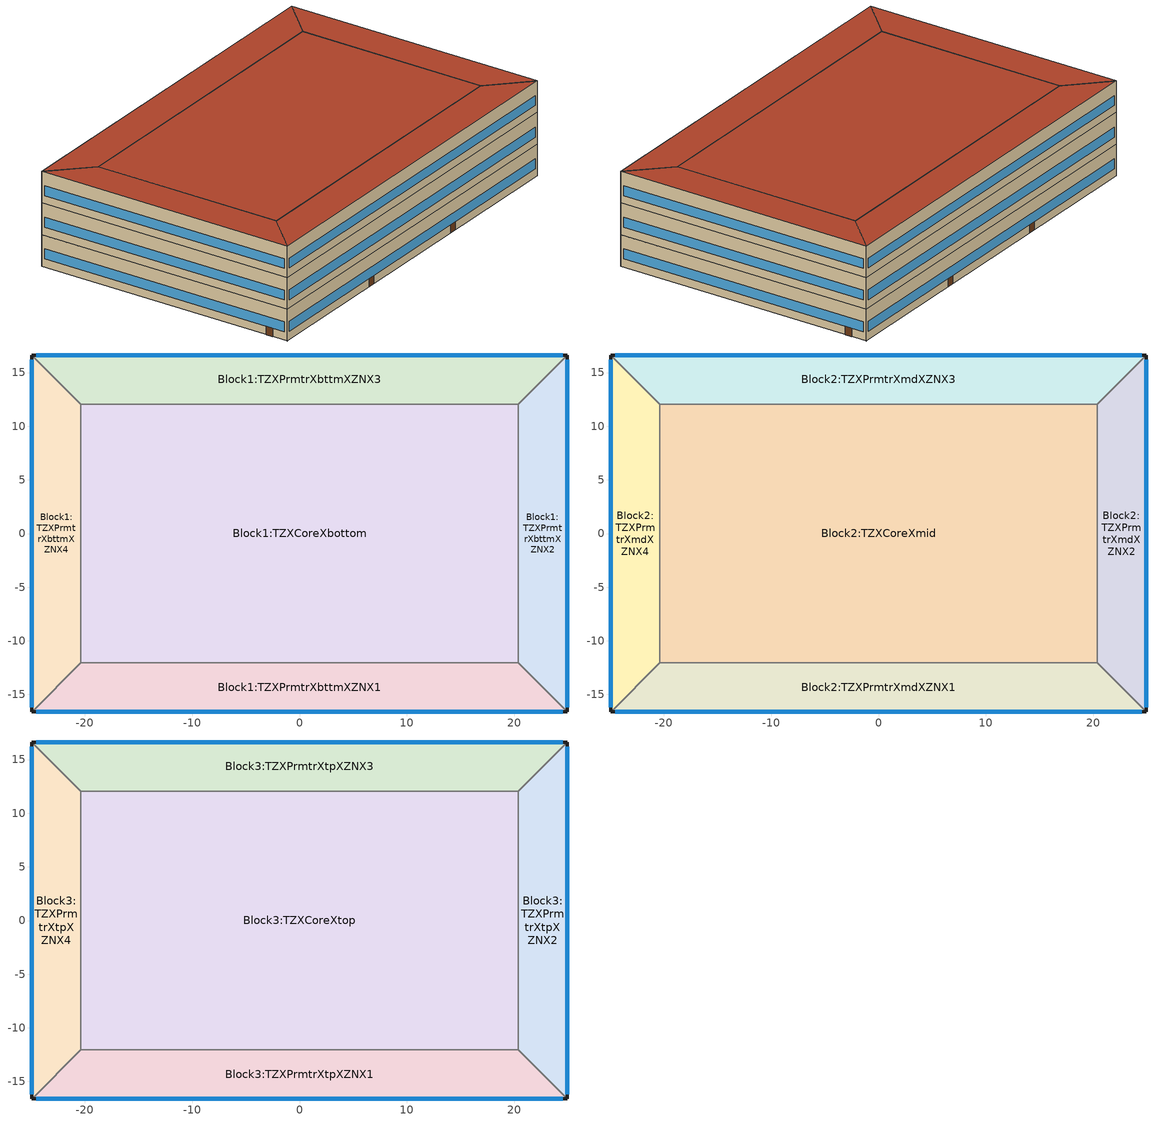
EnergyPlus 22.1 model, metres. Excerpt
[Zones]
Block1:TZXPrmtrXbttmXZNX4
 floor ground (Combined ground floor - Typical reference - Medium weight): -24.96,-16.64 -24.96,16.64 -20.38,12.06 -20.38,-12.06 z0
 wall outside (Wall - Typical reference - Medium weight): -24.96,16.64 -24.96,-16.64 z0:3.96
 wall to Block1:TZXPrmtrXbttmXZNX3 (Lightweight 2 x 25mm gypsum plasterboard with 100mm cavity): -20.38,12.06 -24.96,16.64 z0:3.96
 wall to Block1:TZXPrmtrXbttmXZNX1 (Lightweight 2 x 25mm gypsum plasterboard with 100mm cavity): -24.96,-16.64 -20.38,-12.06 z0:3.96
 wall to Block1:TZXCoreXbottom (Lightweight 2 x 25mm gypsum plasterboard with 100mm cavity): -20.38,-12.06 -20.38,12.06 z0:3.96
 window (Project external glazing - 1001): -24.96,16.2 -24.96,-16.2 z1.06:2.29
 door (Wooden door): -24.96,-13.76 -24.96,-14.66 z0:1.02
Block1:TZXPrmtrXbttmXZNX3
 floor ground (Combined ground floor - Typical reference - Medium weight): 24.96,16.64 20.38,12.06 -20.38,12.06 -24.96,16.64 z0
 wall outside (Wall - Typical reference - Medium weight): 24.96,16.64 -24.96,16.64 z0:3.96
 wall to Block1:TZXPrmtrXbttmXZNX2 (Lightweight 2 x 25mm gypsum plasterboard with 100mm cavity): 20.38,12.06 24.96,16.64 z0:3.96
 wall to Block1:TZXCoreXbottom (Lightweight 2 x 25mm gypsum plasterboard with 100mm cavity): -20.38,12.06 20.38,12.06 z0:3.96
 window (Project external glazing - 1001): 24.52,16.64 -24.52,16.64 z1.06:2.29
 door (Wooden door): -7.66,16.64 -8.56,16.64 / 8.56,16.64 7.66,16.64 z0:1.02
Block1:TZXPrmtrXbttmXZNX2
 floor ground (Combined ground floor - Typical reference - Medium weight): 24.96,-16.64 20.38,-12.06 20.38,12.06 24.96,16.64 z0
 wall outside (Wall - Typical reference - Medium weight): 24.96,-16.64 24.96,16.64 z0:3.96
 wall to Block1:TZXCoreXbottom (Lightweight 2 x 25mm gypsum plasterboard with 100mm cavity): 20.38,12.06 20.38,-12.06 z0:3.96
 wall to Block1:TZXPrmtrXbttmXZNX1 (Lightweight 2 x 25mm gypsum plasterboard with 100mm cavity): 20.38,-12.06 24.96,-16.64 z0:3.96
 window (Project external glazing - 1001): 24.96,-16.2 24.96,16.2 z1.06:2.29
 door (Wooden door): 24.96,13.76 24.96,14.66 z0:1.02
Block1:TZXPrmtrXbttmXZNX1
 floor ground (Combined ground floor - Typical reference - Medium weight): 24.96,-16.64 -24.96,-16.64 -20.38,-12.06 20.38,-12.06 z0
 wall outside (Wall - Typical reference - Medium weight): -24.96,-16.64 24.96,-16.64 z0:3.96
 wall to Block1:TZXCoreXbottom (Lightweight 2 x 25mm gypsum plasterboard with 100mm cavity): 20.38,-12.06 -20.38,-12.06 z0:3.96
 window (Project external glazing - 1001): -24.52,-16.64 24.52,-16.64 z1.06:2.29
 door (Wooden door): 7.66,-16.64 8.56,-16.64 / -8.56,-16.64 -7.66,-16.64 z0:1.02
Block1:TZXCoreXbottom
 floor ground (Combined ground floor - Typical reference - Medium weight): 20.38,-12.06 -20.38,-12.06 -20.38,12.06 20.38,12.06 z0
Block2:TZXPrmtrXmdXZNX4
 floor to Block1:TZXPrmtrXbttmXZNX4 (100mm concrete slab): -24.96,-16.64 -24.96,16.64 -20.38,12.06 -20.38,-12.06 z3.96
 wall outside (Wall - Typical reference - Medium weight): -24.96,16.64 -24.96,-16.64 z3.96:7.92
 wall to Block2:TZXPrmtrXmdXZNX3 (Lightweight 2 x 25mm gypsum plasterboard with 100mm cavity): -20.38,12.06 -24.96,16.64 z3.96:7.92
 wall to Block2:TZXPrmtrXmdXZNX1 (Lightweight 2 x 25mm gypsum plasterboard with 100mm cavity): -24.96,-16.64 -20.38,-12.06 z3.96:7.92
 wall to Block2:TZXCoreXmid (Lightweight 2 x 25mm gypsum plasterboard with 100mm cavity): -20.38,-12.06 -20.38,12.06 z3.96:7.92
 window (Project external glazing - 1001): -24.96,16.2 -24.96,-16.2 z5.02:6.25
Block2:TZXPrmtrXmdXZNX3
 floor to Block1:TZXPrmtrXbttmXZNX3 (100mm concrete slab): 24.96,16.64 20.38,12.06 -20.38,12.06 -24.96,16.64 z3.96
 wall outside (Wall - Typical reference - Medium weight): 24.96,16.64 -24.96,16.64 z3.96:7.92
 wall to Block2:TZXPrmtrXmdXZNX2 (Lightweight 2 x 25mm gypsum plasterboard with 100mm cavity): 20.38,12.06 24.96,16.64 z3.96:7.92
 wall to Block2:TZXCoreXmid (Lightweight 2 x 25mm gypsum plasterboard with 100mm cavity): -20.38,12.06 20.38,12.06 z3.96:7.92
 window (Project external glazing - 1001): 24.52,16.64 -24.52,16.64 z5.02:6.25
Block2:TZXPrmtrXmdXZNX1
 floor to Block1:TZXPrmtrXbttmXZNX1 (100mm concrete slab): 24.96,-16.64 -24.96,-16.64 -20.38,-12.06 20.38,-12.06 z3.96
 wall outside (Wall - Typical reference - Medium weight): -24.96,-16.64 24.96,-16.64 z3.96:7.92
 wall to Block2:TZXPrmtrXmdXZNX2 (Lightweight 2 x 25mm gypsum plasterboard with 100mm cavity_Rev): 24.96,-16.64 20.38,-12.06 z3.96:7.92
 wall to Block2:TZXCoreXmid (Lightweight 2 x 25mm gypsum plasterboard with 100mm cavity): 20.38,-12.06 -20.38,-12.06 z3.96:7.92
 window (Project external glazing - 1001): -24.52,-16.64 24.52,-16.64 z5.02:6.25
Block2:TZXCoreXmid
 floor to Block1:TZXCoreXbottom (100mm concrete slab): 20.38,-12.06 -20.38,-12.06 -20.38,12.06 20.38,12.06 z3.96
 wall to Block2:TZXPrmtrXmdXZNX2 (Lightweight 2 x 25mm gypsum plasterboard with 100mm cavity_Rev): 20.38,-12.06 20.38,12.06 z3.96:7.92
Block2:TZXPrmtrXmdXZNX2
 floor to Block1:TZXPrmtrXbttmXZNX2 (100mm concrete slab): 24.96,-16.64 20.38,-12.06 20.38,12.06 24.96,16.64 z3.96
 wall outside (Wall - Typical reference - Medium weight): 24.96,-16.64 24.96,16.64 z3.96:7.92
 window (Project external glazing - 1001): 24.96,-16.2 24.96,16.2 z5.02:6.25
Block3:TZXPrmtrXtpXZNX4
 floor to Block2:TZXPrmtrXmdXZNX4 (100mm concrete slab_Reversed_Rev): -24.96,-16.64 -24.96,16.64 -20.38,12.06 -20.38,-12.06 z7.92
 wall outside (Wall - Typical reference - Medium weight): -24.96,16.64 -24.96,-16.64 z7.92:11.89
 wall to Block3:TZXPrmtrXtpXZNX3 (Lightweight 2 x 25mm gypsum plasterboard with 100mm cavity): -20.38,12.06 -24.96,16.64 z7.92:11.89
 wall to Block3:TZXPrmtrXtpXZNX1 (Lightweight 2 x 25mm gypsum plasterboard with 100mm cavity): -24.96,-16.64 -20.38,-12.06 z7.92:11.89
 wall to Block3:TZXCoreXtop (Lightweight 2 x 25mm gypsum plasterboard with 100mm cavity): -20.38,-12.06 -20.38,12.06 z7.92:11.89
 window (Project external glazing - 1001): -24.96,16.2 -24.96,-16.2 z8.99:10.21
 roof outside (Combined flat roof - Typical reference - Medium weight): -24.96,-16.64 -20.38,-12.06 -20.38,12.06 -24.96,16.64 z11.89
Block3:TZXPrmtrXtpXZNX3
 floor to Block2:TZXPrmtrXmdXZNX3 (100mm concrete slab_Reversed_Rev): 24.96,16.64 20.38,12.06 -20.38,12.06 -24.96,16.64 z7.92
 wall outside (Wall - Typical reference - Medium weight): 24.96,16.64 -24.96,16.64 z7.92:11.89
 wall to Block3:TZXPrmtrXtpXZNX2 (Lightweight 2 x 25mm gypsum plasterboard with 100mm cavity): 20.38,12.06 24.96,16.64 z7.92:11.89
 wall to Block3:TZXCoreXtop (Lightweight 2 x 25mm gypsum plasterboard with 100mm cavity): -20.38,12.06 20.38,12.06 z7.92:11.89
 window (Project external glazing - 1001): 24.52,16.64 -24.52,16.64 z8.99:10.21
 roof outside (Combined flat roof - Typical reference - Medium weight): -20.38,12.06 20.38,12.06 24.96,16.64 -24.96,16.64 z11.89
Block3:TZXPrmtrXtpXZNX2
 floor to Block2:TZXPrmtrXmdXZNX2 (100mm concrete slab_Reversed_Rev): 24.96,-16.64 20.38,-12.06 20.38,12.06 24.96,16.64 z7.92
 wall outside (Wall - Typical reference - Medium weight): 24.96,-16.64 24.96,16.64 z7.92:11.89
 wall to Block3:TZXCoreXtop (Lightweight 2 x 25mm gypsum plasterboard with 100mm cavity): 20.38,12.06 20.38,-12.06 z7.92:11.89
 wall to Block3:TZXPrmtrXtpXZNX1 (Lightweight 2 x 25mm gypsum plasterboard with 100mm cavity): 20.38,-12.06 24.96,-16.64 z7.92:11.89
 window (Project external glazing - 1001): 24.96,-16.2 24.96,16.2 z8.99:10.21
 roof outside (Combined flat roof - Typical reference - Medium weight): 20.38,-12.06 24.96,-16.64 24.96,16.64 20.38,12.06 z11.89
Block3:TZXPrmtrXtpXZNX1
 floor to Block2:TZXPrmtrXmdXZNX1 (100mm concrete slab_Reversed_Rev): 24.96,-16.64 -24.96,-16.64 -20.38,-12.06 20.38,-12.06 z7.92
 wall outside (Wall - Typical reference - Medium weight): -24.96,-16.64 24.96,-16.64 z7.92:11.89
 wall to Block3:TZXCoreXtop (Lightweight 2 x 25mm gypsum plasterboard with 100mm cavity): 20.38,-12.06 -20.38,-12.06 z7.92:11.89
 window (Project external glazing - 1001): -24.52,-16.64 24.52,-16.64 z8.99:10.21
 roof outside (Combined flat roof - Typical reference - Medium weight): -24.96,-16.64 24.96,-16.64 20.38,-12.06 -20.38,-12.06 z11.89
Block3:TZXCoreXtop
 floor to Block2:TZXCoreXmid (100mm concrete slab_Reversed_Rev): 20.38,-12.06 -20.38,-12.06 -20.38,12.06 20.38,12.06 z7.92
 roof outside (Combined flat roof - Typical reference - Medium weight): -20.38,-12.06 20.38,-12.06 20.38,12.06 -20.38,12.06 z11.89
[Site:Location]
Untitled (01-01:31-12)  (01-01:31-12): Latitude {deg}=45.22; Longitude {deg}=7.65; Time Zone {hr}=1; Elevation {m}=287
[Site:GroundTemperature:BuildingSurface]
18, 18, 18, 18, 18, 18, 18, 18, 18, 18, 18, 18
[Site:GroundTemperature:Deep]
14, 14, 14, 14, 14, 14, 14, 14, 14, 14, 14, 14
[Site:GroundTemperature:Shallow]
14, 14, 14, 14, 14, 14, 14, 14, 14, 14, 14, 14
[Site:GroundTemperature:FCfactorMethod]
1.99, 1.11, 2.67, 5.12, 11.52, 16.46, 19.79, 20.81, 19.08, 15.24, 10.12, 5.36
[Site:GroundReflectance]
0.2, 0.2, 0.2, 0.2, 0.2, 0.2, 0.2, 0.2, 0.2, 0.2, 0.2, 0.2
[Site:GroundReflectance:SnowModifier]
2, 2
[SizingPeriod:DesignDay] Day of Month=15; Humidity Condition Type=WetBulb; Barometric Pressure {Pa}=97924.4; Rain Indicator=No; Snow Indicator=No
Name | Month | Day Type | Maximum Dry-Bulb Temperature {C} | Daily Dry-Bulb Temperature Range {deltaC} | Wetbulb or DewPoint at Maximum Dry-Bulb {C} | Wind Speed {m/s} | Wind Direction {deg} | Daylight Saving Time Indicator | Solar Model Indicator | Sky Clearness
Summer Design Day in Untitled (01-01:31-12) Jun | 6 | SummerDesignDay | 31.8 | 11.1 | 22.9 | 0 | 0 | Yes | ASHRAEClearSky | 0.98
Summer Design Day in Untitled (01-01:31-12) Jul | 7 | SummerDesignDay | 32.1 | 11 | 22.8 | 0 | 0 | Yes | ASHRAEClearSky | 0.98
Summer Design Day in Untitled (01-01:31-12) Aug | 8 | SummerDesignDay | 32.8 | 11.5 | 23.5 | 0 | 0 | Yes | ASHRAEClearSky | 0.98
Summer Design Day in Untitled (01-01:31-12) Sep | 9 | SummerDesignDay | 29 | 11.5 | 20.2 | 0 | 0 | Yes | ASHRAEClearSky | 0.98
Winter Design Day in Untitled (01-01:31-12) | 1 | WinterDesignDay | -5.9 | 0 | -5.9 | 0.6 | 300 | No |  | 0
[Building]
Building: North Axis {deg}=0; Terrain=Suburbs; Loads Convergence Tolerance Value {W}=.04; Temperature Convergence Tolerance Value {deltaC}=.4; Solar Distribution=FullExterior; Maximum Number of Warmup Days=25; Minimum Number of Warmup Days=6
[Material:NoMass] Roughness=Rough; Thermal Absorptance=0.9; Solar Absorptance=0.7; Visible Absorptance=0.7
Name | Thermal Resistance {m2-K/W}
5_RVAL_2; 6_RVAL_2 | .15
9_RVAL_3 | .18
[Construction]
100mm concrete slab; 100mm concrete slab_Reversed_Rev: Cast Concrete (Dense)_.1
Lightweight 2 x 25mm gypsum plasterboard with 100mm cavity: Gypsum Plasterboard_.025, 5_RVAL_2, Gypsum Plasterboard_.025
Lightweight 2 x 25mm gypsum plasterboard with 100mm cavity_Rev: Gypsum Plasterboard_.025, 6_RVAL_2, Gypsum Plasterboard_.025
Wall - Typical reference - Medium weight: Brickwork Outer_.1, XPS Extruded Polystyrene  - CO2 Blowing_.0792, Concrete Block (Medium)_.1, Gypsum Plastering_.013
Combined flat roof - Typical reference - Medium weight: Asphalt 1_.01, MW Glass Wool (rolls)_.1, 9_RVAL_3, Plasterboard_.013
Combined ground floor - Typical reference - Medium weight: Urea Formaldehyde Foam_.1, Cast Concrete_.1, Floor/Roof Screed_.07, Timber Flooring_.03
Wooden door: Painted Oak_.035
Project external glazing - 1001: 38, 1002, 2
[WindowMaterial:Gas]
1002: Gas Type=Air; Thickness {m}=.013
[WindowMaterial:Glazing] Optical Data Type=SpectralAverage; Thickness {m}=.003; Infrared Transmittance at Normal Incidence=0; Front Side Infrared Hemispherical Emissivity=.84; Conductivity {W/m-K}=.9; Dirt Correction Factor for Solar and Visible Transmittance=1
Name | Solar Transmittance at Normal Incidence | Front Side Solar Reflectance at Normal Incidence | Back Side Solar Reflectance at Normal Incidence | Visible Transmittance at Normal Incidence | Front Side Visible Reflectance at Normal Incidence | Back Side Visible Reflectance at Normal Incidence | Back Side Infrared Hemispherical Emissivity
2 | .837 | .075 | .075 | .898 | .081 | .081 | .84
38 | .74 | .09 | .1 | .82 | .11 | .12 | .2
[Material] Roughness=Rough; Thermal Absorptance=0.9
Name | Thickness {m} | Conductivity {W/m-K} | Density {kg/m3} | Specific Heat {J/kg-K} | Solar Absorptance | Visible Absorptance
Cast Concrete (Dense)_.1 | .1 | 1.4 | 2100 | 840 | 0.6 | 0.6
Gypsum Plasterboard_.025 | .025 | 0.25 | 900 | 1000 | 0.5 | 0.5
Brickwork Outer_.1 | .1 | 0.84 | 1700 | 800 | 0.7 | 0.7
XPS Extruded Polystyrene  - CO2 Blowing_.0792 | .0792 | 0.034 | 35 | 1400 | 0.6 | 0.6
Concrete Block (Medium)_.1 | .1 | 0.51 | 1400 | 1000 | 0.6 | 0.6
Gypsum Plastering_.013 | .013 | 0.4 | 1000 | 1000 | 0.5 | 0.5
Asphalt 1_.01 | .01 | 0.7 | 2100 | 1000 | 0.85 | 0.9
MW Glass Wool (rolls)_.1 | .1 | 0.04 | 12 | 840 | 0.6 | 0.6
Plasterboard_.013 | .013 | 0.25 | 2800 | 896 | 0.5 | 0.5
Urea Formaldehyde Foam_.1 | .1 | 0.04 | 10 | 1400 | 0.6 | 0.6
Cast Concrete_.1 | .1 | 1.13 | 2000 | 1000 | 0.6 | 0.6
Floor/Roof Screed_.07 | .07 | 0.41 | 1200 | 840 | 0.73 | 0.73
Timber Flooring_.03 | .03 | 0.14 | 650 | 1200 | 0.78 | 0.78
Painted Oak_.035 | .035 | 0.19 | 700 | 2390 | 0.5 | 0.5
[Zone] Type=1; Multiplier=1; Zone Inside Convection Algorithm=TARP; Part of Total Floor Area=Yes
Name | Volume {m3} | Floor Area {m2}
Block2:TZXPrmtrXmdXZNX4; Block3:TZXPrmtrXtpXZNX4 | 459.2739 | 118.909
Block2:TZXPrmtrXmdXZNX3; Block2:TZXPrmtrXmdXZNX1; Block3:TZXPrmtrXtpXZNX3; Block3:TZXPrmtrXtpXZNX1 | 729.5469 | 188.8843
Block2:TZXPrmtrXmdXZNX2; Block3:TZXPrmtrXtpXZNX2 | 459.307 | 118.9175
Block2:TZXCoreXmid; Block3:TZXCoreXtop | 3761.3 | 973.8253
Block1:TZXPrmtrXbttmXZNX4 | 471.1648 | 118.909
Block1:TZXPrmtrXbttmXZNX3; Block1:TZXPrmtrXbttmXZNX1 | 748.4353 | 188.8843
Block1:TZXPrmtrXbttmXZNX2 | 471.1988 | 118.9175
Block1:TZXCoreXbottom | 3858.69 | 973.8253
[PEOPLE] Number of People Schedule=Office Single occ 16798-1; Number of People Calculation Method=People/Area; People per Floor Area {person/m2}=.0588; Fraction Radiant=.3; Sensible Heat Fraction=AutoCalculate; Carbon Dioxide Generation Rate {m3/s-W}=3.82e-08; Enable ASHRAE 55 Comfort Warnings=No; Mean Radiant Temperature Calculation Type=ZoneAveraged; Work Efficiency Schedule=Work efficiency; Clothing Insulation Calculation Method=ClothingInsulationSchedule; Air Velocity Schedule=Default Air Velocity for Comfort Calculations
Name | Zone or ZoneList or Space or SpaceList | Activity Level Schedule | Clothing Insulation Schedule
People Block2:TZXPrmtrXmdXZNX4 | Block2:TZXPrmtrXmdXZNX4 | Activity Schedule 364 | Clothing Schedule 364
People Block2:TZXPrmtrXmdXZNX3 | Block2:TZXPrmtrXmdXZNX3 | Activity Schedule 371 | Clothing Schedule 371
People Block2:TZXPrmtrXmdXZNX2 | Block2:TZXPrmtrXmdXZNX2 | Activity Schedule 378 | Clothing Schedule 378
People Block2:TZXPrmtrXmdXZNX1 | Block2:TZXPrmtrXmdXZNX1 | Activity Schedule 385 | Clothing Schedule 385
People Block2:TZXCoreXmid | Block2:TZXCoreXmid | Activity Schedule 392 | Clothing Schedule 392
People Block3:TZXPrmtrXtpXZNX4 | Block3:TZXPrmtrXtpXZNX4 | Activity Schedule 622 | Clothing Schedule 622
People Block3:TZXPrmtrXtpXZNX3 | Block3:TZXPrmtrXtpXZNX3 | Activity Schedule 629 | Clothing Schedule 629
People Block3:TZXPrmtrXtpXZNX2 | Block3:TZXPrmtrXtpXZNX2 | Activity Schedule 636 | Clothing Schedule 636
People Block3:TZXPrmtrXtpXZNX1 | Block3:TZXPrmtrXtpXZNX1 | Activity Schedule 643 | Clothing Schedule 643
People Block3:TZXCoreXtop | Block3:TZXCoreXtop | Activity Schedule 650 | Clothing Schedule 650
People Block1:TZXPrmtrXbttmXZNX4 | Block1:TZXPrmtrXbttmXZNX4 | Activity Schedule 778 | Clothing Schedule 778
People Block1:TZXPrmtrXbttmXZNX3 | Block1:TZXPrmtrXbttmXZNX3 | Activity Schedule 785 | Clothing Schedule 785
People Block1:TZXPrmtrXbttmXZNX2 | Block1:TZXPrmtrXbttmXZNX2 | Activity Schedule 792 | Clothing Schedule 792
People Block1:TZXPrmtrXbttmXZNX1 | Block1:TZXPrmtrXbttmXZNX1 | Activity Schedule 799 | Clothing Schedule 799
People Block1:TZXCoreXbottom | Block1:TZXCoreXbottom | Activity Schedule 806 | Clothing Schedule 806
[Lights] Schedule=Office Single occ 16798-1; Design Level Calculation Method=Watts/Area; Watts per Zone Floor Area {W/m2}=25; Return Air Fraction=0; Fraction Radiant=.42; Fraction Visible=.18; Fraction Replaceable=1
Name | Zone or ZoneList or Space or SpaceList
Block2:TZXPrmtrXmdXZNX4 General lighting | Block2:TZXPrmtrXmdXZNX4
Block2:TZXPrmtrXmdXZNX3 General lighting | Block2:TZXPrmtrXmdXZNX3
Block2:TZXPrmtrXmdXZNX2 General lighting | Block2:TZXPrmtrXmdXZNX2
Block2:TZXPrmtrXmdXZNX1 General lighting | Block2:TZXPrmtrXmdXZNX1
Block2:TZXCoreXmid General lighting | Block2:TZXCoreXmid
Block3:TZXPrmtrXtpXZNX4 General lighting | Block3:TZXPrmtrXtpXZNX4
Block3:TZXPrmtrXtpXZNX3 General lighting | Block3:TZXPrmtrXtpXZNX3
Block3:TZXPrmtrXtpXZNX2 General lighting | Block3:TZXPrmtrXtpXZNX2
Block3:TZXPrmtrXtpXZNX1 General lighting | Block3:TZXPrmtrXtpXZNX1
Block3:TZXCoreXtop General lighting | Block3:TZXCoreXtop
Block1:TZXPrmtrXbttmXZNX4 General lighting | Block1:TZXPrmtrXbttmXZNX4
Block1:TZXPrmtrXbttmXZNX3 General lighting | Block1:TZXPrmtrXbttmXZNX3
Block1:TZXPrmtrXbttmXZNX2 General lighting | Block1:TZXPrmtrXbttmXZNX2
Block1:TZXPrmtrXbttmXZNX1 General lighting | Block1:TZXPrmtrXbttmXZNX1
Block1:TZXCoreXbottom General lighting | Block1:TZXCoreXbottom
[OtherEquipment] Fuel Type=Electricity; Schedule=Office Single occ 16798-1; Design Level Calculation Method=Watts/Area; Power per Zone Floor Area {W/m2}=12; Fraction Latent=0; Fraction Radiant=.2; Fraction Lost=0; Carbon Dioxide Generation Rate {m3/s-W}=0
Name | Zone or ZoneList or Space or SpaceList
Block2:TZXPrmtrXmdXZNX4 Equipment gain | Block2:TZXPrmtrXmdXZNX4
Block2:TZXPrmtrXmdXZNX3 Equipment gain | Block2:TZXPrmtrXmdXZNX3
Block2:TZXPrmtrXmdXZNX2 Equipment gain | Block2:TZXPrmtrXmdXZNX2
Block2:TZXPrmtrXmdXZNX1 Equipment gain | Block2:TZXPrmtrXmdXZNX1
Block2:TZXCoreXmid Equipment gain | Block2:TZXCoreXmid
Block3:TZXPrmtrXtpXZNX4 Equipment gain | Block3:TZXPrmtrXtpXZNX4
Block3:TZXPrmtrXtpXZNX3 Equipment gain | Block3:TZXPrmtrXtpXZNX3
Block3:TZXPrmtrXtpXZNX2 Equipment gain | Block3:TZXPrmtrXtpXZNX2
Block3:TZXPrmtrXtpXZNX1 Equipment gain | Block3:TZXPrmtrXtpXZNX1
Block3:TZXCoreXtop Equipment gain | Block3:TZXCoreXtop
Block1:TZXPrmtrXbttmXZNX4 Equipment gain | Block1:TZXPrmtrXbttmXZNX4
Block1:TZXPrmtrXbttmXZNX3 Equipment gain | Block1:TZXPrmtrXbttmXZNX3
Block1:TZXPrmtrXbttmXZNX2 Equipment gain | Block1:TZXPrmtrXbttmXZNX2
Block1:TZXPrmtrXbttmXZNX1 Equipment gain | Block1:TZXPrmtrXbttmXZNX1
Block1:TZXCoreXbottom Equipment gain | Block1:TZXCoreXbottom
[WaterUse:Equipment] Flow Rate Fraction Schedule=Office_OpenOff_Occ
Name | Peak Flow Rate {m3/s} | Target Temperature Schedule | Hot Water Supply Temperature Schedule | Cold Water Supply Temperature Schedule | Zone
DHW Block2:TZXPrmtrXmdXZNX4 | 7.34006e-07 | DHW Supply Temperature Block2:TZXPrmtrXmdXZNX4 | DHW Supply Temperature Block2:TZXPrmtrXmdXZNX4 | DHW Mains Temperature Block2:TZXPrmtrXmdXZNX4 | Block2:TZXPrmtrXmdXZNX4
DHW Block2:TZXPrmtrXmdXZNX3 | 1.16595e-06 | DHW Supply Temperature Block2:TZXPrmtrXmdXZNX3 | DHW Supply Temperature Block2:TZXPrmtrXmdXZNX3 | DHW Mains Temperature Block2:TZXPrmtrXmdXZNX3 | Block2:TZXPrmtrXmdXZNX3
DHW Block2:TZXPrmtrXmdXZNX2 | 7.34059e-07 | DHW Supply Temperature Block2:TZXPrmtrXmdXZNX2 | DHW Supply Temperature Block2:TZXPrmtrXmdXZNX2 | DHW Mains Temperature Block2:TZXPrmtrXmdXZNX2 | Block2:TZXPrmtrXmdXZNX2
DHW Block2:TZXPrmtrXmdXZNX1 | 1.16595e-06 | DHW Supply Temperature Block2:TZXPrmtrXmdXZNX1 | DHW Supply Temperature Block2:TZXPrmtrXmdXZNX1 | DHW Mains Temperature Block2:TZXPrmtrXmdXZNX1 | Block2:TZXPrmtrXmdXZNX1
DHW Block2:TZXCoreXmid | 6.01127e-06 | DHW Supply Temperature Block2:TZXCoreXmid | DHW Supply Temperature Block2:TZXCoreXmid | DHW Mains Temperature Block2:TZXCoreXmid | Block2:TZXCoreXmid
DHW Block3:TZXPrmtrXtpXZNX4 | 7.34006e-07 | DHW Supply Temperature Block3:TZXPrmtrXtpXZNX4 | DHW Supply Temperature Block3:TZXPrmtrXtpXZNX4 | DHW Mains Temperature Block3:TZXPrmtrXtpXZNX4 | Block3:TZXPrmtrXtpXZNX4
DHW Block3:TZXPrmtrXtpXZNX3 | 1.16595e-06 | DHW Supply Temperature Block3:TZXPrmtrXtpXZNX3 | DHW Supply Temperature Block3:TZXPrmtrXtpXZNX3 | DHW Mains Temperature Block3:TZXPrmtrXtpXZNX3 | Block3:TZXPrmtrXtpXZNX3
DHW Block3:TZXPrmtrXtpXZNX2 | 7.34059e-07 | DHW Supply Temperature Block3:TZXPrmtrXtpXZNX2 | DHW Supply Temperature Block3:TZXPrmtrXtpXZNX2 | DHW Mains Temperature Block3:TZXPrmtrXtpXZNX2 | Block3:TZXPrmtrXtpXZNX2
DHW Block3:TZXPrmtrXtpXZNX1 | 1.16595e-06 | DHW Supply Temperature Block3:TZXPrmtrXtpXZNX1 | DHW Supply Temperature Block3:TZXPrmtrXtpXZNX1 | DHW Mains Temperature Block3:TZXPrmtrXtpXZNX1 | Block3:TZXPrmtrXtpXZNX1
DHW Block3:TZXCoreXtop | 6.01127e-06 | DHW Supply Temperature Block3:TZXCoreXtop | DHW Supply Temperature Block3:TZXCoreXtop | DHW Mains Temperature Block3:TZXCoreXtop | Block3:TZXCoreXtop
DHW Block1:TZXPrmtrXbttmXZNX4 | 7.34006e-07 | DHW Supply Temperature Block1:TZXPrmtrXbttmXZNX4 | DHW Supply Temperature Block1:TZXPrmtrXbttmXZNX4 | DHW Mains Temperature Block1:TZXPrmtrXbttmXZNX4 | Block1:TZXPrmtrXbttmXZNX4
DHW Block1:TZXPrmtrXbttmXZNX3 | 1.16595e-06 | DHW Supply Temperature Block1:TZXPrmtrXbttmXZNX3 | DHW Supply Temperature Block1:TZXPrmtrXbttmXZNX3 | DHW Mains Temperature Block1:TZXPrmtrXbttmXZNX3 | Block1:TZXPrmtrXbttmXZNX3
DHW Block1:TZXPrmtrXbttmXZNX2 | 7.34059e-07 | DHW Supply Temperature Block1:TZXPrmtrXbttmXZNX2 | DHW Supply Temperature Block1:TZXPrmtrXbttmXZNX2 | DHW Mains Temperature Block1:TZXPrmtrXbttmXZNX2 | Block1:TZXPrmtrXbttmXZNX2
DHW Block1:TZXPrmtrXbttmXZNX1 | 1.16595e-06 | DHW Supply Temperature Block1:TZXPrmtrXbttmXZNX1 | DHW Supply Temperature Block1:TZXPrmtrXbttmXZNX1 | DHW Mains Temperature Block1:TZXPrmtrXbttmXZNX1 | Block1:TZXPrmtrXbttmXZNX1
DHW Block1:TZXCoreXbottom | 6.01127e-06 | DHW Supply Temperature Block1:TZXCoreXbottom | DHW Supply Temperature Block1:TZXCoreXbottom | DHW Mains Temperature Block1:TZXCoreXbottom | Block1:TZXCoreXbottom
[Daylighting:Controls] Daylighting Method=SplitFlux; Availability Schedule=On; Lighting Control Type=Continuous; Minimum Input Power Fraction for Continuous or ContinuousOff Dimming Control=0.1; Minimum Light Output Fraction for Continuous or ContinuousOff Dimming Control=0.1; Number of Stepped Control Steps=1; Probability Lighting will be Reset When Needed in Manual Stepped Control=1; Glare Calculation Azimuth Angle of View Direction Clockwise from Zone y-Axis {deg}=0; Maximum Allowable Discomfort Glare Index=22; DElight Gridding Resolution {m2}=1; Fraction of Lights Controlled by Reference Point 1=1; Illuminance Setpoint at Reference Point 1 {lux}=500
Name | Zone or Space | Glare Calculation Daylighting Reference Point | Daylighting Reference Point 1
Block2:TZXPrmtrXmdXZNX4 | Block2:TZXPrmtrXmdXZNX4 | Block2:TZXPrmtrXmdXZNX4 Ref Point 1 | Block2:TZXPrmtrXmdXZNX4 Ref Point 1
Block2:TZXPrmtrXmdXZNX3 | Block2:TZXPrmtrXmdXZNX3 | Block2:TZXPrmtrXmdXZNX3 Ref Point 1 | Block2:TZXPrmtrXmdXZNX3 Ref Point 1
Block2:TZXPrmtrXmdXZNX2 | Block2:TZXPrmtrXmdXZNX2 | Block2:TZXPrmtrXmdXZNX2 Ref Point 1 | Block2:TZXPrmtrXmdXZNX2 Ref Point 1
Block2:TZXPrmtrXmdXZNX1 | Block2:TZXPrmtrXmdXZNX1 | Block2:TZXPrmtrXmdXZNX1 Ref Point 1 | Block2:TZXPrmtrXmdXZNX1 Ref Point 1
Block2:TZXCoreXmid | Block2:TZXCoreXmid | Block2:TZXCoreXmid Ref Point 1 | Block2:TZXCoreXmid Ref Point 1
Block3:TZXPrmtrXtpXZNX4 | Block3:TZXPrmtrXtpXZNX4 | Block3:TZXPrmtrXtpXZNX4 Ref Point 1 | Block3:TZXPrmtrXtpXZNX4 Ref Point 1
Block3:TZXPrmtrXtpXZNX3 | Block3:TZXPrmtrXtpXZNX3 | Block3:TZXPrmtrXtpXZNX3 Ref Point 1 | Block3:TZXPrmtrXtpXZNX3 Ref Point 1
Block3:TZXPrmtrXtpXZNX2 | Block3:TZXPrmtrXtpXZNX2 | Block3:TZXPrmtrXtpXZNX2 Ref Point 1 | Block3:TZXPrmtrXtpXZNX2 Ref Point 1
Block3:TZXPrmtrXtpXZNX1 | Block3:TZXPrmtrXtpXZNX1 | Block3:TZXPrmtrXtpXZNX1 Ref Point 1 | Block3:TZXPrmtrXtpXZNX1 Ref Point 1
Block3:TZXCoreXtop | Block3:TZXCoreXtop | Block3:TZXCoreXtop Ref Point 1 | Block3:TZXCoreXtop Ref Point 1
Block1:TZXPrmtrXbttmXZNX4 | Block1:TZXPrmtrXbttmXZNX4 | Block1:TZXPrmtrXbttmXZNX4 Ref Point 1 | Block1:TZXPrmtrXbttmXZNX4 Ref Point 1
Block1:TZXPrmtrXbttmXZNX3 | Block1:TZXPrmtrXbttmXZNX3 | Block1:TZXPrmtrXbttmXZNX3 Ref Point 1 | Block1:TZXPrmtrXbttmXZNX3 Ref Point 1
Block1:TZXPrmtrXbttmXZNX2 | Block1:TZXPrmtrXbttmXZNX2 | Block1:TZXPrmtrXbttmXZNX2 Ref Point 1 | Block1:TZXPrmtrXbttmXZNX2 Ref Point 1
Block1:TZXPrmtrXbttmXZNX1 | Block1:TZXPrmtrXbttmXZNX1 | Block1:TZXPrmtrXbttmXZNX1 Ref Point 1 | Block1:TZXPrmtrXbttmXZNX1 Ref Point 1
Block1:TZXCoreXbottom | Block1:TZXCoreXbottom | Block1:TZXCoreXbottom Ref Point 1 | Block1:TZXCoreXbottom Ref Point 1
[ZoneInfiltration:DesignFlowRate] Schedule=On 24/7; Design Flow Rate Calculation Method=Flow/zone; Constant Term Coefficient=1; Temperature Term Coefficient=0; Velocity Term Coefficient=0; Velocity Squared Term Coefficient=0
Name | Zone or ZoneList | Design Flow Rate {m3/s}
Block2:TZXPrmtrXmdXZNX4 Infiltration | Block2:TZXPrmtrXmdXZNX4 | .089303
Block2:TZXPrmtrXmdXZNX3 Infiltration | Block2:TZXPrmtrXmdXZNX3 | .141856
Block2:TZXPrmtrXmdXZNX2 Infiltration | Block2:TZXPrmtrXmdXZNX2 | .08931
Block2:TZXPrmtrXmdXZNX1 Infiltration | Block2:TZXPrmtrXmdXZNX1 | .141856
Block2:TZXCoreXmid Infiltration | Block2:TZXCoreXmid | .731364
Block3:TZXPrmtrXtpXZNX4 Infiltration | Block3:TZXPrmtrXtpXZNX4 | .089303
Block3:TZXPrmtrXtpXZNX3 Infiltration | Block3:TZXPrmtrXtpXZNX3 | .141856
Block3:TZXPrmtrXtpXZNX2 Infiltration | Block3:TZXPrmtrXtpXZNX2 | .08931
Block3:TZXPrmtrXtpXZNX1 Infiltration | Block3:TZXPrmtrXtpXZNX1 | .141856
Block3:TZXCoreXtop Infiltration | Block3:TZXCoreXtop | .731364
Block1:TZXPrmtrXbttmXZNX4 Infiltration | Block1:TZXPrmtrXbttmXZNX4 | .091615
Block1:TZXPrmtrXbttmXZNX3 Infiltration | Block1:TZXPrmtrXbttmXZNX3 | .145529
Block1:TZXPrmtrXbttmXZNX2 Infiltration | Block1:TZXPrmtrXbttmXZNX2 | .091622
Block1:TZXPrmtrXbttmXZNX1 Infiltration | Block1:TZXPrmtrXbttmXZNX1 | .145529
Block1:TZXCoreXbottom Infiltration | Block1:TZXCoreXbottom | .7503
[ZoneVentilation:DesignFlowRate] Schedule=Office Single ventilation 16798-1; Design Flow Rate Calculation Method=Flow/zone; Ventilation Type=NATURAL; Fan Pressure Rise {Pa}=0; Fan Total Efficiency=1; Constant Term Coefficient=1; Temperature Term Coefficient=0; Velocity Term Coefficient=0; Velocity Squared Term Coefficient=0; Minimum Indoor Temperature {C}=20; Maximum Indoor Temperature {C}=100; Delta Temperature {deltaC}=2; Minimum Outdoor Temperature {C}=-100; Maximum Outdoor Temperature {C}=100; Maximum Wind Speed {m/s}=40
Name | Zone or ZoneList | Design Flow Rate {m3/s}
Block2:TZXPrmtrXmdXZNX4 Nat Vent | Block2:TZXPrmtrXmdXZNX4 | .63788
Block2:TZXPrmtrXmdXZNX3 Nat Vent | Block2:TZXPrmtrXmdXZNX3 | 1.01326
Block2:TZXPrmtrXmdXZNX2 Nat Vent | Block2:TZXPrmtrXmdXZNX2 | .637926
Block2:TZXPrmtrXmdXZNX1 Nat Vent | Block2:TZXPrmtrXmdXZNX1 | 1.01326
Block2:TZXCoreXmid Nat Vent | Block2:TZXCoreXmid | 5.224032
Block3:TZXPrmtrXtpXZNX4 Nat Vent | Block3:TZXPrmtrXtpXZNX4 | .63788
Block3:TZXPrmtrXtpXZNX3 Nat Vent | Block3:TZXPrmtrXtpXZNX3 | 1.01326
Block3:TZXPrmtrXtpXZNX2 Nat Vent | Block3:TZXPrmtrXtpXZNX2 | .637926
Block3:TZXPrmtrXtpXZNX1 Nat Vent | Block3:TZXPrmtrXtpXZNX1 | 1.01326
Block3:TZXCoreXtop Nat Vent | Block3:TZXCoreXtop | 5.224032
Block1:TZXPrmtrXbttmXZNX4 Nat Vent | Block1:TZXPrmtrXbttmXZNX4 | .654396
Block1:TZXPrmtrXbttmXZNX3 Nat Vent | Block1:TZXPrmtrXbttmXZNX3 | 1.039493
Block1:TZXPrmtrXbttmXZNX2 Nat Vent | Block1:TZXPrmtrXbttmXZNX2 | .654443
Block1:TZXPrmtrXbttmXZNX1 Nat Vent | Block1:TZXPrmtrXbttmXZNX1 | 1.039493
Block1:TZXCoreXbottom Nat Vent | Block1:TZXCoreXbottom | 5.359285
[Sizing:Zone] Zone Cooling Design Supply Air Temperature Input Method=SupplyAirTemperature; Zone Cooling Design Supply Air Temperature {C}=12; Zone Cooling Design Supply Air Temperature Difference {deltaC}=0; Zone Heating Design Supply Air Temperature Input Method=SupplyAirTemperature; Zone Heating Design Supply Air Temperature {C}=35; Zone Heating Design Supply Air Temperature Difference {deltaC}=0; Zone Cooling Design Supply Air Humidity Ratio {kgWater/kgDryAir}=0.0077; Zone Heating Design Supply Air Humidity Ratio {kgWater/kgDryAir}=0.0156; Zone Heating Sizing Factor=1.25; Zone Cooling Sizing Factor=1.15; Cooling Design Air Flow Method=DesignDay; Cooling Minimum Air Flow Fraction=0; Heating Design Air Flow Method=DesignDay; Account for Dedicated Outdoor Air System=No; Dedicated Outdoor Air System Control Strategy=NeutralSupplyAir; Dedicated Outdoor Air Low Setpoint Temperature for Design {C}=autosize; Dedicated Outdoor Air High Setpoint Temperature for Design {C}=autosize
Name | Design Specification Zone Air Distribution Object
Block2:TZXPrmtrXmdXZNX4 | Block2:TZXPrmtrXmdXZNX4
Block2:TZXPrmtrXmdXZNX3 | Block2:TZXPrmtrXmdXZNX3
Block2:TZXPrmtrXmdXZNX2 | Block2:TZXPrmtrXmdXZNX2
Block2:TZXPrmtrXmdXZNX1 | Block2:TZXPrmtrXmdXZNX1
Block2:TZXCoreXmid | Block2:TZXCoreXmid
Block3:TZXPrmtrXtpXZNX4 | Block3:TZXPrmtrXtpXZNX4
Block3:TZXPrmtrXtpXZNX3 | Block3:TZXPrmtrXtpXZNX3
Block3:TZXPrmtrXtpXZNX2 | Block3:TZXPrmtrXtpXZNX2
Block3:TZXPrmtrXtpXZNX1 | Block3:TZXPrmtrXtpXZNX1
Block3:TZXCoreXtop | Block3:TZXCoreXtop
Block1:TZXPrmtrXbttmXZNX4 | Block1:TZXPrmtrXbttmXZNX4
Block1:TZXPrmtrXbttmXZNX3 | Block1:TZXPrmtrXbttmXZNX3
Block1:TZXPrmtrXbttmXZNX2 | Block1:TZXPrmtrXbttmXZNX2
Block1:TZXPrmtrXbttmXZNX1 | Block1:TZXPrmtrXbttmXZNX1
Block1:TZXCoreXbottom | Block1:TZXCoreXbottom
[DesignSpecification:ZoneAirDistribution] Zone Air Distribution Effectiveness in Cooling Mode=1; Zone Air Distribution Effectiveness in Heating Mode=1
Block2:TZXPrmtrXmdXZNX4; Block2:TZXPrmtrXmdXZNX3; Block2:TZXPrmtrXmdXZNX2; Block2:TZXPrmtrXmdXZNX1; Block2:TZXCoreXmid; Block3:TZXPrmtrXtpXZNX4; Block3:TZXPrmtrXtpXZNX3; Block3:TZXPrmtrXtpXZNX2; Block3:TZXPrmtrXtpXZNX1; Block3:TZXCoreXtop; Block1:TZXPrmtrXbttmXZNX4; Block1:TZXPrmtrXbttmXZNX3; Block1:TZXPrmtrXbttmXZNX2; Block1:TZXPrmtrXbttmXZNX1; Block1:TZXCoreXbottom
[ZoneControl:Thermostat] Control Type Schedule=Zone Control Type Sched
Name | Zone or ZoneList | Control 1
Block2:TZXPrmtrXmdXZNX4 Thermostat | Block2:TZXPrmtrXmdXZNX4 | Dual Setpoint - Zone Block2:TZXPrmtrXmdXZNX4
Block2:TZXPrmtrXmdXZNX3 Thermostat | Block2:TZXPrmtrXmdXZNX3 | Dual Setpoint - Zone Block2:TZXPrmtrXmdXZNX3
Block2:TZXPrmtrXmdXZNX2 Thermostat | Block2:TZXPrmtrXmdXZNX2 | Dual Setpoint - Zone Block2:TZXPrmtrXmdXZNX2
Block2:TZXPrmtrXmdXZNX1 Thermostat | Block2:TZXPrmtrXmdXZNX1 | Dual Setpoint - Zone Block2:TZXPrmtrXmdXZNX1
Block2:TZXCoreXmid Thermostat | Block2:TZXCoreXmid | Dual Setpoint - Zone Block2:TZXCoreXmid
Block3:TZXPrmtrXtpXZNX4 Thermostat | Block3:TZXPrmtrXtpXZNX4 | Dual Setpoint - Zone Block3:TZXPrmtrXtpXZNX4
Block3:TZXPrmtrXtpXZNX3 Thermostat | Block3:TZXPrmtrXtpXZNX3 | Dual Setpoint - Zone Block3:TZXPrmtrXtpXZNX3
Block3:TZXPrmtrXtpXZNX2 Thermostat | Block3:TZXPrmtrXtpXZNX2 | Dual Setpoint - Zone Block3:TZXPrmtrXtpXZNX2
Block3:TZXPrmtrXtpXZNX1 Thermostat | Block3:TZXPrmtrXtpXZNX1 | Dual Setpoint - Zone Block3:TZXPrmtrXtpXZNX1
Block3:TZXCoreXtop Thermostat | Block3:TZXCoreXtop | Dual Setpoint - Zone Block3:TZXCoreXtop
Block1:TZXPrmtrXbttmXZNX4 Thermostat | Block1:TZXPrmtrXbttmXZNX4 | Dual Setpoint - Zone Block1:TZXPrmtrXbttmXZNX4
Block1:TZXPrmtrXbttmXZNX3 Thermostat | Block1:TZXPrmtrXbttmXZNX3 | Dual Setpoint - Zone Block1:TZXPrmtrXbttmXZNX3
Block1:TZXPrmtrXbttmXZNX2 Thermostat | Block1:TZXPrmtrXbttmXZNX2 | Dual Setpoint - Zone Block1:TZXPrmtrXbttmXZNX2
Block1:TZXPrmtrXbttmXZNX1 Thermostat | Block1:TZXPrmtrXbttmXZNX1 | Dual Setpoint - Zone Block1:TZXPrmtrXbttmXZNX1
Block1:TZXCoreXbottom Thermostat | Block1:TZXCoreXbottom | Dual Setpoint - Zone Block1:TZXCoreXbottom
[ThermostatSetpoint:DualSetpoint]
Name | Heating Setpoint Temperature Schedule | Cooling Setpoint Temperature Schedule
Dual Setpoint - Zone Block2:TZXPrmtrXmdXZNX4 | Block2:TZXPrmtrXmdXZNX4 Heating Setpoint Schedule | Block2:TZXPrmtrXmdXZNX4 Cooling SP Sch
Dual Setpoint - Zone Block2:TZXPrmtrXmdXZNX3 | Block2:TZXPrmtrXmdXZNX3 Heating Setpoint Schedule | Block2:TZXPrmtrXmdXZNX3 Cooling SP Sch
Dual Setpoint - Zone Block2:TZXPrmtrXmdXZNX2 | Block2:TZXPrmtrXmdXZNX2 Heating Setpoint Schedule | Block2:TZXPrmtrXmdXZNX2 Cooling SP Sch
Dual Setpoint - Zone Block2:TZXPrmtrXmdXZNX1 | Block2:TZXPrmtrXmdXZNX1 Heating Setpoint Schedule | Block2:TZXPrmtrXmdXZNX1 Cooling SP Sch
Dual Setpoint - Zone Block2:TZXCoreXmid | Block2:TZXCoreXmid Heating Setpoint Schedule | Block2:TZXCoreXmid Cooling SP Sch
Dual Setpoint - Zone Block3:TZXPrmtrXtpXZNX4 | Block3:TZXPrmtrXtpXZNX4 Heating Setpoint Schedule | Block3:TZXPrmtrXtpXZNX4 Cooling SP Sch
Dual Setpoint - Zone Block3:TZXPrmtrXtpXZNX3 | Block3:TZXPrmtrXtpXZNX3 Heating Setpoint Schedule | Block3:TZXPrmtrXtpXZNX3 Cooling SP Sch
Dual Setpoint - Zone Block3:TZXPrmtrXtpXZNX2 | Block3:TZXPrmtrXtpXZNX2 Heating Setpoint Schedule | Block3:TZXPrmtrXtpXZNX2 Cooling SP Sch
Dual Setpoint - Zone Block3:TZXPrmtrXtpXZNX1 | Block3:TZXPrmtrXtpXZNX1 Heating Setpoint Schedule | Block3:TZXPrmtrXtpXZNX1 Cooling SP Sch
Dual Setpoint - Zone Block3:TZXCoreXtop | Block3:TZXCoreXtop Heating Setpoint Schedule | Block3:TZXCoreXtop Cooling SP Sch
Dual Setpoint - Zone Block1:TZXPrmtrXbttmXZNX4 | Block1:TZXPrmtrXbttmXZNX4 Heating Setpoint Schedule | Block1:TZXPrmtrXbttmXZNX4 Cooling SP Sch
Dual Setpoint - Zone Block1:TZXPrmtrXbttmXZNX3 | Block1:TZXPrmtrXbttmXZNX3 Heating Setpoint Schedule | Block1:TZXPrmtrXbttmXZNX3 Cooling SP Sch
Dual Setpoint - Zone Block1:TZXPrmtrXbttmXZNX2 | Block1:TZXPrmtrXbttmXZNX2 Heating Setpoint Schedule | Block1:TZXPrmtrXbttmXZNX2 Cooling SP Sch
Dual Setpoint - Zone Block1:TZXPrmtrXbttmXZNX1 | Block1:TZXPrmtrXbttmXZNX1 Heating Setpoint Schedule | Block1:TZXPrmtrXbttmXZNX1 Cooling SP Sch
Dual Setpoint - Zone Block1:TZXCoreXbottom | Block1:TZXCoreXbottom Heating Setpoint Schedule | Block1:TZXCoreXbottom Cooling SP Sch
[Zone equipment]
Block2:TZXPrmtrXmdXZNX4: Block2:TZXPrmtrXmdXZNX4 Ideal Loads Air
Block2:TZXPrmtrXmdXZNX3: Block2:TZXPrmtrXmdXZNX3 Ideal Loads Air
Block2:TZXPrmtrXmdXZNX2: Block2:TZXPrmtrXmdXZNX2 Ideal Loads Air
Block2:TZXPrmtrXmdXZNX1: Block2:TZXPrmtrXmdXZNX1 Ideal Loads Air
Block2:TZXCoreXmid: Block2:TZXCoreXmid Ideal Loads Air
Block3:TZXPrmtrXtpXZNX4: Block3:TZXPrmtrXtpXZNX4 Ideal Loads Air
Block3:TZXPrmtrXtpXZNX3: Block3:TZXPrmtrXtpXZNX3 Ideal Loads Air
Block3:TZXPrmtrXtpXZNX2: Block3:TZXPrmtrXtpXZNX2 Ideal Loads Air
Block3:TZXPrmtrXtpXZNX1: Block3:TZXPrmtrXtpXZNX1 Ideal Loads Air
Block3:TZXCoreXtop: Block3:TZXCoreXtop Ideal Loads Air
Block1:TZXPrmtrXbttmXZNX4: Block1:TZXPrmtrXbttmXZNX4 Ideal Loads Air
Block1:TZXPrmtrXbttmXZNX3: Block1:TZXPrmtrXbttmXZNX3 Ideal Loads Air
Block1:TZXPrmtrXbttmXZNX2: Block1:TZXPrmtrXbttmXZNX2 Ideal Loads Air
Block1:TZXPrmtrXbttmXZNX1: Block1:TZXPrmtrXbttmXZNX1 Ideal Loads Air
Block1:TZXCoreXbottom: Block1:TZXCoreXbottom Ideal Loads Air
[ZoneHVAC:IdealLoadsAirSystem] Maximum Heating Supply Air Temperature {C}=35; Minimum Cooling Supply Air Temperature {C}=12; Maximum Heating Supply Air Humidity Ratio {kgWater/kgDryAir}=0.0156; Minimum Cooling Supply Air Humidity Ratio {kgWater/kgDryAir}=0.0077; Heating Limit=LimitCapacity; Maximum Heating Air Flow Rate {m3/s}=Autosize; Maximum Sensible Heating Capacity {W}=Autosize; Cooling Limit=LimitFlowRateAndCapacity; Maximum Total Cooling Capacity {W}=Autosize; Dehumidification Control Type=Humidistat; Humidification Control Type=Humidistat; Outdoor Air Economizer Type=DifferentialDryBulb; Heat Recovery Type=None
Name | Maximum Cooling Air Flow Rate {m3/s} | Heating Availability Schedule | Cooling Availability Schedule
Block2:TZXPrmtrXmdXZNX4 Ideal Loads Air | 1.913641 | Block2:TZXPrmtrXmdXZNX4 Heating Availability Sch | Block2:TZXPrmtrXmdXZNX4 Cooling Availability Sch
Block2:TZXPrmtrXmdXZNX3 Ideal Loads Air | 3.039779 | Block2:TZXPrmtrXmdXZNX3 Heating Availability Sch | Block2:TZXPrmtrXmdXZNX3 Cooling Availability Sch
Block2:TZXPrmtrXmdXZNX2 Ideal Loads Air | 1.913779 | Block2:TZXPrmtrXmdXZNX2 Heating Availability Sch | Block2:TZXPrmtrXmdXZNX2 Cooling Availability Sch
Block2:TZXPrmtrXmdXZNX1 Ideal Loads Air | 3.039779 | Block2:TZXPrmtrXmdXZNX1 Heating Availability Sch | Block2:TZXPrmtrXmdXZNX1 Cooling Availability Sch
Block2:TZXCoreXmid Ideal Loads Air | 15.6721 | Block2:TZXCoreXmid Heating Availability Sch | Block2:TZXCoreXmid Cooling Availability Sch
Block3:TZXPrmtrXtpXZNX4 Ideal Loads Air | 1.913641 | Block3:TZXPrmtrXtpXZNX4 Heating Availability Sch | Block3:TZXPrmtrXtpXZNX4 Cooling Availability Sch
Block3:TZXPrmtrXtpXZNX3 Ideal Loads Air | 3.039779 | Block3:TZXPrmtrXtpXZNX3 Heating Availability Sch | Block3:TZXPrmtrXtpXZNX3 Cooling Availability Sch
Block3:TZXPrmtrXtpXZNX2 Ideal Loads Air | 1.913779 | Block3:TZXPrmtrXtpXZNX2 Heating Availability Sch | Block3:TZXPrmtrXtpXZNX2 Cooling Availability Sch
Block3:TZXPrmtrXtpXZNX1 Ideal Loads Air | 3.039779 | Block3:TZXPrmtrXtpXZNX1 Heating Availability Sch | Block3:TZXPrmtrXtpXZNX1 Cooling Availability Sch
Block3:TZXCoreXtop Ideal Loads Air | 15.6721 | Block3:TZXCoreXtop Heating Availability Sch | Block3:TZXCoreXtop Cooling Availability Sch
Block1:TZXPrmtrXbttmXZNX4 Ideal Loads Air | 1.963187 | Block1:TZXPrmtrXbttmXZNX4 Heating Availability Sch | Block1:TZXPrmtrXbttmXZNX4 Cooling Availability Sch
Block1:TZXPrmtrXbttmXZNX3 Ideal Loads Air | 3.11848 | Block1:TZXPrmtrXbttmXZNX3 Heating Availability Sch | Block1:TZXPrmtrXbttmXZNX3 Cooling Availability Sch
Block1:TZXPrmtrXbttmXZNX2 Ideal Loads Air | 1.963328 | Block1:TZXPrmtrXbttmXZNX2 Heating Availability Sch | Block1:TZXPrmtrXbttmXZNX2 Cooling Availability Sch
Block1:TZXPrmtrXbttmXZNX1 Ideal Loads Air | 3.11848 | Block1:TZXPrmtrXbttmXZNX1 Heating Availability Sch | Block1:TZXPrmtrXbttmXZNX1 Cooling Availability Sch
Block1:TZXCoreXbottom Ideal Loads Air | 16.0779 | Block1:TZXCoreXbottom Heating Availability Sch | Block1:TZXCoreXbottom Cooling Availability Sch
[Schedule:Compact]
On; On 24/7: Through: 12/31, For: AllDays, Until: 24:00, 1
Work efficiency: Through: 12/31, For: AllDays, Until: 24:00, 0
Office_OpenOff_Occ: Through: 31 Dec, For: Weekdays SummerDesignDay, Until: 07:00, 0, Until: 08:00, 0.25, Until: 09:00, 0.5, Until: 12:00, 1, Until: 14:00, 0.75, Until: 17:00, 1, Until: 18:00, 0.5, Until: 19:00, 0.25, Until: 24:00, 0, For: Weekends, Until: 24:00, 0, For: Holidays, Until: 24:00, 0, For: WinterDesignDay AllOtherDays, Until: 24:00, 0
Default Air Velocity for Comfort Calculations: Through: 12/31, For: AllDays, Until: 24:00, 0.137
Office Single occ 16798-1: Through: 31 Dec, For: Weekdays, Until: 07:00, 0, Until: 08:00, 0.2, Until: 10:00, 0.6, Until: 12:00, 0.7, Until: 13:00, 0.4, Until: 14:00, 0.6, Until: 16:00, 0.7, Until: 17:00, 0.6, Until: 18:00, 0.2, Until: 24:00, 0, For: Weekends, Until: 24:00, 0, For: Holidays, Until: 24:00, 0, For: AllOtherDays, Until: 24:00, 0
Office Single ventilation 16798-1: Through: 30 Apr, For: Weekdays SummerDesignDay, Until: 24:00, 0, For: AllOtherDays, Until: 24:00, 0, Through: 30 Sep, For: Weekdays SummerDesignDay, Until: 07:00, 1, Until: 18:00, 0, Until: 24:00, 1, For: AllOtherDays, Until: 07:00, 1, Until: 18:00, 0, Until: 24:00, 1, Through: 31 Dec, For: Weekdays SummerDesignDay, Until: 24:00, 0, For: AllOtherDays, Until: 24:00, 0
Activity Schedule 364; Activity Schedule 371; Activity Schedule 378; Activity Schedule 385; Activity Schedule 392; Activity Schedule 622; Activity Schedule 629; Activity Schedule 636; Activity Schedule 643; Activity Schedule 650; Activity Schedule 778; Activity Schedule 785; Activity Schedule 792; Activity Schedule 799; Activity Schedule 806: Through: 12/31, For: AllDays, Until: 24:00, 110.7
Clothing Schedule 364; Clothing Schedule 371; Clothing Schedule 378; Clothing Schedule 385; Clothing Schedule 392; Clothing Schedule 622; Clothing Schedule 629; Clothing Schedule 636; Clothing Schedule 643; Clothing Schedule 650; Clothing Schedule 778; Clothing Schedule 785; Clothing Schedule 792; Clothing Schedule 799; Clothing Schedule 806: Through: 4/1, For: AllDays, Until: 24:00, 1, Through: 9/30, For: AllDays, Until: 24:00, .5, Through: 12/31, For: AllDays, Until: 24:00, 1
DHW Supply Temperature Block2:TZXPrmtrXmdXZNX4; DHW Supply Temperature Block2:TZXPrmtrXmdXZNX3; DHW Supply Temperature Block2:TZXPrmtrXmdXZNX2; DHW Supply Temperature Block2:TZXPrmtrXmdXZNX1; DHW Supply Temperature Block2:TZXCoreXmid; DHW Supply Temperature Block3:TZXPrmtrXtpXZNX4; DHW Supply Temperature Block3:TZXPrmtrXtpXZNX3; DHW Supply Temperature Block3:TZXPrmtrXtpXZNX2; DHW Supply Temperature Block3:TZXPrmtrXtpXZNX1; DHW Supply Temperature Block3:TZXCoreXtop; DHW Supply Temperature Block1:TZXPrmtrXbttmXZNX4; DHW Supply Temperature Block1:TZXPrmtrXbttmXZNX3; DHW Supply Temperature Block1:TZXPrmtrXbttmXZNX2; DHW Supply Temperature Block1:TZXPrmtrXbttmXZNX1; DHW Supply Temperature Block1:TZXCoreXbottom: Through: 12/31, For: AllDays, Until: 24:00, 65
DHW Mains Temperature Block2:TZXPrmtrXmdXZNX4; DHW Mains Temperature Block2:TZXPrmtrXmdXZNX3; DHW Mains Temperature Block2:TZXPrmtrXmdXZNX2; DHW Mains Temperature Block2:TZXPrmtrXmdXZNX1; DHW Mains Temperature Block2:TZXCoreXmid; DHW Mains Temperature Block3:TZXPrmtrXtpXZNX4; DHW Mains Temperature Block3:TZXPrmtrXtpXZNX3; DHW Mains Temperature Block3:TZXPrmtrXtpXZNX2; DHW Mains Temperature Block3:TZXPrmtrXtpXZNX1; DHW Mains Temperature Block3:TZXCoreXtop; DHW Mains Temperature Block1:TZXPrmtrXbttmXZNX4; DHW Mains Temperature Block1:TZXPrmtrXbttmXZNX3; DHW Mains Temperature Block1:TZXPrmtrXbttmXZNX2; DHW Mains Temperature Block1:TZXPrmtrXbttmXZNX1; DHW Mains Temperature Block1:TZXCoreXbottom: Through: 12/31, For: AllDays, Until: 24:00, 10
Block2:TZXPrmtrXmdXZNX4 Heating Setpoint Schedule; Block2:TZXPrmtrXmdXZNX3 Heating Setpoint Schedule; Block2:TZXPrmtrXmdXZNX2 Heating Setpoint Schedule; Block2:TZXPrmtrXmdXZNX1 Heating Setpoint Schedule; Block2:TZXCoreXmid Heating Setpoint Schedule; Block3:TZXPrmtrXtpXZNX4 Heating Setpoint Schedule; Block3:TZXPrmtrXtpXZNX3 Heating Setpoint Schedule; Block3:TZXPrmtrXtpXZNX2 Heating Setpoint Schedule; Block3:TZXPrmtrXtpXZNX1 Heating Setpoint Schedule; Block3:TZXCoreXtop Heating Setpoint Schedule; Block1:TZXPrmtrXbttmXZNX4 Heating Setpoint Schedule; Block1:TZXPrmtrXbttmXZNX3 Heating Setpoint Schedule; Block1:TZXPrmtrXbttmXZNX2 Heating Setpoint Schedule; Block1:TZXPrmtrXbttmXZNX1 Heating Setpoint Schedule; Block1:TZXCoreXbottom Heating Setpoint Schedule: Through: 31 Dec, For: Weekdays SummerDesignDay, Until: 07:00, 16, Until: 18:00, 20, Until: 24:00, 16, For: WinterDesignDay, Until: 24:00, 20, For: Weekends, Until: 24:00, 16, For: Holidays, Until: 24:00, 16, For: AllOtherDays, Until: 24:00, -50
Block2:TZXPrmtrXmdXZNX4 Heating Availability Sch; Block2:TZXPrmtrXmdXZNX3 Heating Availability Sch; Block2:TZXPrmtrXmdXZNX2 Heating Availability Sch; Block2:TZXPrmtrXmdXZNX1 Heating Availability Sch; Block2:TZXCoreXmid Heating Availability Sch; Block3:TZXPrmtrXtpXZNX4 Heating Availability Sch; Block3:TZXPrmtrXtpXZNX3 Heating Availability Sch; Block3:TZXPrmtrXtpXZNX2 Heating Availability Sch; Block3:TZXPrmtrXtpXZNX1 Heating Availability Sch; Block3:TZXCoreXtop Heating Availability Sch; Block1:TZXPrmtrXbttmXZNX4 Heating Availability Sch; Block1:TZXPrmtrXbttmXZNX3 Heating Availability Sch; Block1:TZXPrmtrXbttmXZNX2 Heating Availability Sch; Block1:TZXPrmtrXbttmXZNX1 Heating Availability Sch; Block1:TZXCoreXbottom Heating Availability Sch: Through: 31 Dec, For: Weekdays SummerDesignDay, Until: 07:00, 1, Until: 18:00, 1, Until: 24:00, 1, For: WinterDesignDay, Until: 24:00, 1, For: Weekends, Until: 24:00, 1, For: Holidays, Until: 24:00, 1, For: AllOtherDays, Until: 24:00, 0
Block2:TZXPrmtrXmdXZNX4 Cooling SP Sch; Block2:TZXPrmtrXmdXZNX3 Cooling SP Sch; Block2:TZXPrmtrXmdXZNX2 Cooling SP Sch; Block2:TZXPrmtrXmdXZNX1 Cooling SP Sch; Block2:TZXCoreXmid Cooling SP Sch; Block3:TZXPrmtrXtpXZNX4 Cooling SP Sch; Block3:TZXPrmtrXtpXZNX3 Cooling SP Sch; Block3:TZXPrmtrXtpXZNX2 Cooling SP Sch; Block3:TZXPrmtrXtpXZNX1 Cooling SP Sch; Block3:TZXCoreXtop Cooling SP Sch; Block1:TZXPrmtrXbttmXZNX4 Cooling SP Sch; Block1:TZXPrmtrXbttmXZNX3 Cooling SP Sch; Block1:TZXPrmtrXbttmXZNX2 Cooling SP Sch; Block1:TZXPrmtrXbttmXZNX1 Cooling SP Sch; Block1:TZXCoreXbottom Cooling SP Sch: Through: 31 Dec, For: Weekdays SummerDesignDay, Until: 07:00, 100, Until: 18:00, 26, Until: 24:00, 100, For: Weekends, Until: 24:00, 100, For: Holidays, Until: 24:00, 100, For: WinterDesignDay AllOtherDays, Until: 24:00, 100
Block2:TZXPrmtrXmdXZNX4 Cooling Availability Sch; Block2:TZXPrmtrXmdXZNX3 Cooling Availability Sch; Block2:TZXPrmtrXmdXZNX2 Cooling Availability Sch; Block2:TZXPrmtrXmdXZNX1 Cooling Availability Sch; Block2:TZXCoreXmid Cooling Availability Sch; Block3:TZXPrmtrXtpXZNX4 Cooling Availability Sch; Block3:TZXPrmtrXtpXZNX3 Cooling Availability Sch; Block3:TZXPrmtrXtpXZNX2 Cooling Availability Sch; Block3:TZXPrmtrXtpXZNX1 Cooling Availability Sch; Block3:TZXCoreXtop Cooling Availability Sch; Block1:TZXPrmtrXbttmXZNX4 Cooling Availability Sch; Block1:TZXPrmtrXbttmXZNX3 Cooling Availability Sch; Block1:TZXPrmtrXbttmXZNX2 Cooling Availability Sch; Block1:TZXPrmtrXbttmXZNX1 Cooling Availability Sch; Block1:TZXCoreXbottom Cooling Availability Sch: Through: 31 Dec, For: Weekdays SummerDesignDay, Until: 07:00, 0, Until: 18:00, 1, Until: 24:00, 0, For: Weekends, Until: 24:00, 0, For: Holidays, Until: 24:00, 0, For: WinterDesignDay AllOtherDays, Until: 24:00, 0
[Schedule:Day:Hourly]
Summer Control Type Day Sch; Winter Control Type Day Sch: 4, 4, 4, 4, 4, 4, 4, 4, 4, 4, 4, 4, 4, 4, 4, 4, 4, 4, 4, 4, 4, 4, 4, 4
[Schedule:Week:Daily]
Summer Control Type Week Sch: Summer Control Type Day Sch, Summer Control Type Day Sch, Summer Control Type Day Sch, Summer Control Type Day Sch, Summer Control Type Day Sch, Summer Control Type Day Sch, Summer Control Type Day Sch, Summer Control Type Day Sch, Summer Control Type Day Sch, Summer Control Type Day Sch, Summer Control Type Day Sch, Summer Control Type Day Sch
Winter Control Type Week Sch: Winter Control Type Day Sch, Winter Control Type Day Sch, Winter Control Type Day Sch, Winter Control Type Day Sch, Winter Control Type Day Sch, Winter Control Type Day Sch, Winter Control Type Day Sch, Winter Control Type Day Sch, Winter Control Type Day Sch, Winter Control Type Day Sch, Winter Control Type Day Sch, Winter Control Type Day Sch
[Schedule:Year]
Zone Control Type Sched: Winter Control Type Week Sch, 1, 1, 3, 31, Summer Control Type Week Sch, 4, 1, 9, 30, Winter Control Type Week Sch, 10, 1, 12, 31
